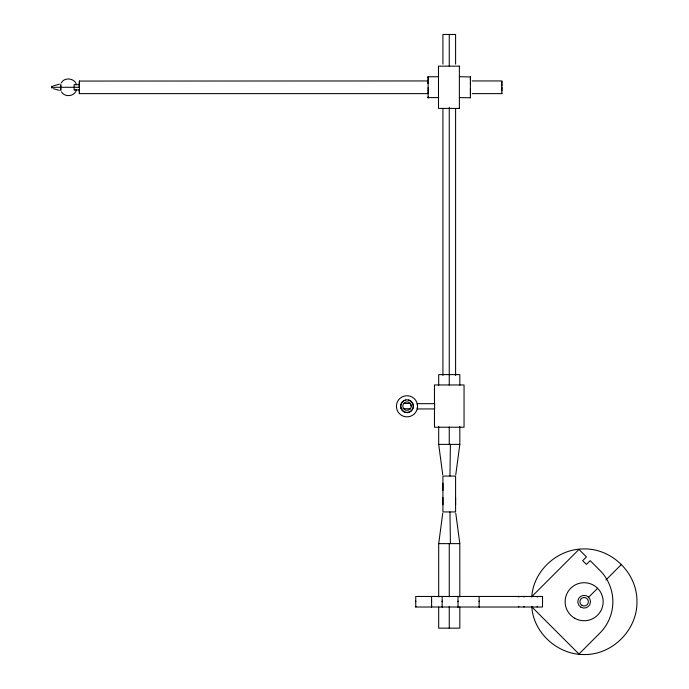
<?xml version="1.0" encoding="UTF-8"?>
<svg xmlns="http://www.w3.org/2000/svg" width="689" height="689" viewBox="0 0 689 689"><rect width="100%" height="100%" fill="white"/><g stroke="black" fill="none" stroke-linecap="round" stroke-linejoin="round"><path stroke-width="1.03" d="M52.045 87.667L52.045 86.246L52.045 88.175M60.83 90.629L60.83 87.537M60.83 89.484L60.83 88.993M60.83 87.873L60.83 83.937M60.83 86.116L60.83 85.582M79.313 81.061L427.74 80.949M79.313 91.43L79.313 90.793M79.313 93.144L79.313 93.626L427.74 93.626M79.313 90.836L79.313 90.302M79.313 87.443L79.313 85.953M79.313 84.928L79.313 83.731M79.313 83.86L79.313 82.758M415.751 607.018L415.751 596.45L542.519 596.45L542.519 607.018L415.751 607.018L415.751 606.354M415.751 601.73L415.751 601.075M428.127 93.626L428.127 93.153M428.127 97.175L428.127 97.847L428.127 89.51M428.127 92.877L428.127 92.145M428.127 91.215L428.127 87.615M428.127 83.567L428.127 81.939M428.127 79.95L428.127 78.572M428.127 77.392L428.127 76.798L438.695 76.729M431.598 606.354L431.598 607.018L431.598 596.45M431.598 601.73L431.598 601.075M434.466 408.939L434.466 427.223L464.05 427.223L464.05 384.962L434.466 384.962L434.466 403.668M442.743 513.262L438.695 543.63L438.695 596.958M442.166 606.354L442.166 607.018L442.166 596.45M442.166 601.73L442.166 601.075M455.593 497.596L455.593 511.936L442.924 511.936L442.924 497.596M442.924 490.422L442.924 476.073L455.593 476.073L455.593 504.77M442.924 375.462L442.924 108.586M442.924 64.103L442.924 34.45L455.593 34.45L455.593 64.103M458.013 606.354L458.013 607.018L458.013 596.45M458.013 601.73L458.013 601.075M459.374 108.414L459.374 66.161M455.774 474.755L459.821 444.388L459.821 426.413M459.821 385.272L459.821 374.609L438.695 374.609L438.695 385.272M470.389 97.769L459.821 97.614M470.389 94.893L470.389 93.265M470.389 91.758L470.389 90.767M470.389 89.656L470.389 88.493M470.389 83.791L470.389 82.792M470.389 79.95L470.389 78.572M470.389 76.961L459.821 76.729M479.139 606.354L479.139 607.018L479.139 596.45M479.139 601.73L479.139 601.075M501.868 93.144L501.868 93.626L472.215 93.626M501.868 90.793L501.868 90.242M501.868 89.691L501.868 88.046M501.868 87.856L501.868 87.288M501.868 85.677L501.868 83.774M501.868 82.852L501.868 81.38M518.748 607.018L518.748 606.354M524.036 607.018L524.036 606.354M537.239 597.113L537.239 596.45M542.519 602.393L542.519 601.73M542.519 597.113L542.519 596.45M449.951 476.073L450.408 444.388M531.77 597.165C533.2 570.811 557.392 548.892 583.617 548.918C611.849 548.229 637.11 572.964 636.955 601.213C637.652 629.436 612.909 654.705 584.66 654.55C558.081 655.11 533.217 633.053 531.762 606.32M76.548 89.923C74.627 96.477 64.921 97.692 61.416 91.861M61.416 82.706C64.766 76.643 75.239 78.451 76.333 84.644M531.96 596.45L578.967 549.443L586.434 556.91L582.696 560.648L586.434 564.386L590.172 560.648L599.878 570.363A44.372 44.372 0 0 1 599.878 633.105L578.967 654.025L531.96 607.018M588.656 597.217L597.587 588.285M605.855 580.026L621.478 564.403M53.509 85.824L59.366 84.196M459.606 66.161L438.488 66.161L438.488 103.135L438.488 108.414L459.606 108.414M472.215 80.949L501.868 80.949L501.868 93.626M79.313 89.923L74.111 89.923L74.111 84.644L79.313 84.807M52.045 87.288L79.313 87.288M74.636 89.923L75.101 89.923M438.695 97.614L428.127 97.614L428.127 96.994M403.384 403.453L410.696 403.453M402.057 408.732L401.032 408.103M403.384 408.732L410.696 408.732M438.695 426.413L438.695 444.388L459.821 444.388M438.695 543.63L459.796 543.63L459.821 596.958M53.509 88.752L59.366 90.371M410.343 403.453L411.264 406.097A4.229 4.229 0 0 1 404.925 409.748A4.229 4.229 0 0 1 404.925 402.436A4.229 4.229 0 0 1 411.264 406.097M455.774 513.262L459.821 543.63M438.695 444.388L442.743 474.755M449.951 511.936L450.408 543.63M79.313 93.626L79.313 80.975M537.239 606.354L537.239 607.018M524.036 596.45L524.036 597.113M518.748 596.45L518.748 597.113M470.389 76.729L470.389 97.847M459.821 607.018L459.821 628.144L438.695 628.144L438.695 607.018M455.593 108.586L455.593 375.462M449.254 34.45L449.254 66.144M449.254 107.338L449.254 385.073M449.254 426.939L449.254 444.388M449.254 543.63L449.254 596.924M449.254 606.716L449.254 628.144M442.924 483.247L442.924 504.77M428.127 77.573L428.127 76.729L428.127 88.571M428.127 82.74L428.127 83.214M412.513 403.177A6.339 6.339 0 0 1 409.533 412.108A6.339 6.339 0 0 1 400.955 408.224A6.339 6.339 0 0 1 405.709 400.094M408.241 400.085A6.339 6.339 0 0 1 412.168 402.634M417.56 406.303L417.224 408.939L434.621 408.939L434.621 403.668L417.224 403.668L417.56 406.303A10.568 10.568 0 0 1 401.713 415.45A10.568 10.568 0 0 1 401.713 397.148A10.568 10.568 0 0 1 417.56 406.303M580.973 607.224A6.339 6.339 0 0 0 590.482 601.73A6.339 6.339 0 0 0 580.973 596.243A6.339 6.339 0 0 0 580.973 607.224M582.033 605.39A4.229 4.229 0 0 0 588.363 601.73A4.229 4.229 0 0 0 582.033 598.069A4.229 4.229 0 0 0 582.033 605.39M574.635 618.197A19.016 19.016 0 0 0 603.159 601.73A19.016 19.016 0 0 0 574.635 585.262A19.016 19.016 0 0 0 574.635 618.197M403.875 411.583A6.339 6.339 0 0 0 413.383 406.097A6.339 6.339 0 0 0 403.875 400.602A6.339 6.339 0 0 0 403.875 411.583"/></g></svg>
